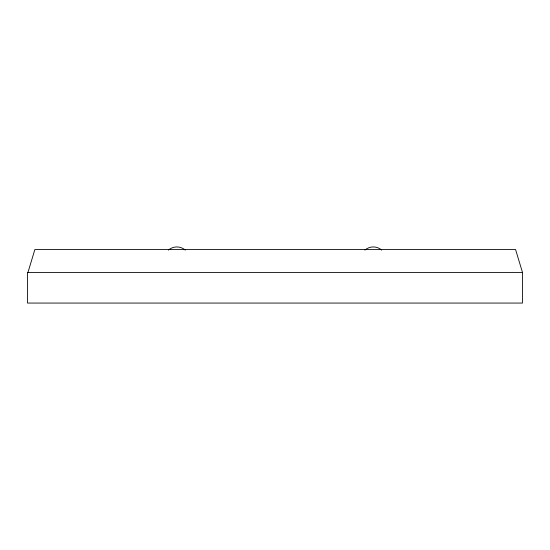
<?xml version="1.0" encoding="UTF-8"?>
<svg xmlns="http://www.w3.org/2000/svg" width="550" height="550" viewBox="0 0 550 550"><rect width="100%" height="100%" fill="white"/><g stroke="black" fill="none" stroke-linecap="round" stroke-linejoin="round"><path stroke-width="0.82" d="M27.947 272.449L34.884 249.487L515.556 249.487L522.5 272.449L522.5 303.064L27.5 303.064L27.5 272.449L522.5 272.449M168.424 250.099A12.76 12.76 0 0 1 185.254 250.099M364.897 250.099A12.76 12.76 0 0 1 381.728 250.099"/></g></svg>
